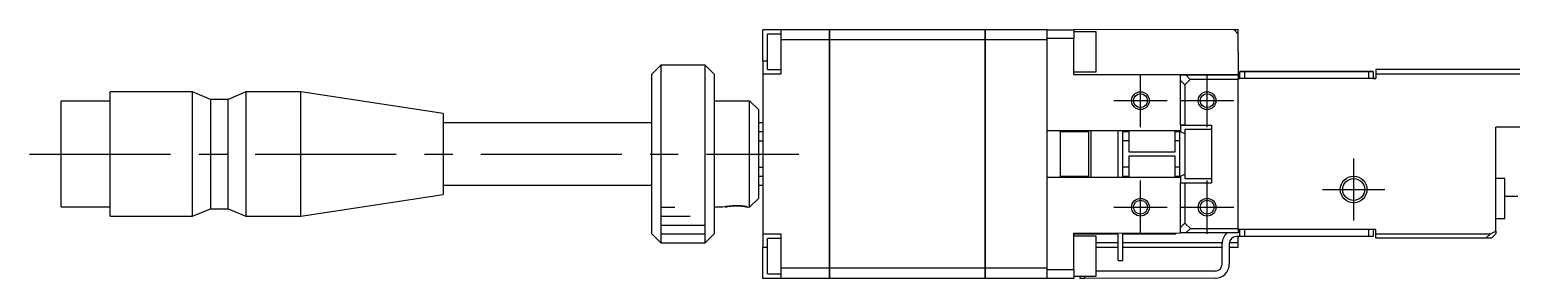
# Model space of a CAD drawing. Extents: x 0 to 701, y -8 to 617.
# Drawn here: x 361.1 to 527.9, y 281.9 to 309.9 of the extents above; entities that cross this region are included whole.
import ezdxf

# ---------------------------------------------------------------- set-up
doc = ezdxf.new("R2010")
doc.units = 0
doc.header["$LTSCALE"] = 0.5
doc.linetypes.add('CENTER', pattern=[50.8, 31.75, -6.35, 6.35, -6.35])
for name, color, linetype in [('MSM_CENTER', 1, 'CENTER'), ('MSM_CONTINUOUS', 7, 'CONTINUOUS'), ('MSM_NARROW', 5, 'CONTINUOUS')]:
    doc.layers.add(name, color=color, linetype=linetype)

msp = doc.modelspace()

# ---------------------------------------------------------------- linework, layer by layer
at = {"layer": 'MSM_CENTER'}
for p, q in [((486.15, 298.86), (486.15, 304.86)), ((493.65, 298.86), (493.65, 304.86)), ((483.15, 301.86), (489.15, 301.86)), ((490.65, 301.86), (496.65, 301.86)), ((361.1, 295.84), (447.7, 295.85)), ((510.15, 295.36), (510.15, 288.36)), ((486.15, 286.86), (486.15, 292.86)), ((493.65, 286.86), (493.65, 292.86)), ((506.65, 291.86), (513.65, 291.86)), ((483.15, 289.86), (489.15, 289.86)), ((490.65, 289.86), (496.65, 289.86))]:
    msp.add_line(p, q, dxfattribs=at)
at = {"layer": 'MSM_CONTINUOUS'}
for p, q in [((445.65, 309.85), (443.65, 309.85)), ((443.65, 306.35), (443.65, 309.85)), ((444.15, 307.35), (444.15, 309.35)), ((445.65, 309.35), (444.15, 309.35)), ((451.15, 309.85), (445.65, 309.85)), ((445.65, 309.85), (445.65, 308.7)), ((451.15, 309.85), (445.65, 309.85)), ((451.15, 308.7), (445.65, 308.7)), ((445.65, 308.7), (445.65, 304.85)), ((451.15, 308.7), (451.15, 309.85)), ((451.15, 309.84), (451.16, 309.84)), ((451.15, 283.01), (451.15, 308.7)), ((451.15, 308.69), (451.16, 308.69)), ((468.65, 309.85), (451.16, 309.85)), ((451.16, 309.85), (451.16, 308.7)), ((468.65, 309.85), (451.16, 309.85)), ((468.65, 308.7), (451.16, 308.7)), ((451.16, 308.7), (451.16, 283.01)), ((468.65, 308.7), (468.65, 309.85)), ((468.65, 309.84), (468.66, 309.84)), ((468.65, 309.84), (468.66, 309.84)), ((468.65, 283.01), (468.65, 308.7)), ((468.65, 308.69), (468.66, 308.69)), ((468.66, 309.85), (468.66, 308.7)), ((475.65, 309.85), (468.66, 309.85)), ((475.65, 308.7), (468.66, 308.7)), ((468.66, 308.7), (468.66, 283.01)), ((475.65, 308.85), (475.65, 309.85)), ((475.65, 309.85), (478.65, 309.85)), ((478.65, 308.85), (475.65, 308.85)), ((475.65, 298.45), (475.65, 308.85)), ((496.65, 309.86), (478.65, 309.85)), ((478.65, 309.85), (478.65, 308.85)), ((481.15, 309.61), (478.65, 309.6)), ((478.65, 304.75), (478.65, 308.85)), ((481.15, 307.36), (481.15, 309.61)), ((496.65, 309.86), (497.15, 309.86)), ((496.65, 309.86), (497.15, 309.36)), ((497.15, 309.36), (497.15, 309.86)), ((497.15, 307.36), (497.15, 309.36)), ((444.15, 305.35), (444.15, 307.35)), ((481.15, 305.11), (481.15, 307.36)), ((497.15, 307.36), (497.15, 304.76)), ((432.15, 305.85), (431.15, 304.85)), ((432.15, 305.85), (432.15, 285.85)), ((437.15, 305.85), (432.15, 305.85)), ((437.15, 295.85), (437.15, 305.85)), ((438.15, 304.85), (437.15, 305.85)), ((443.65, 306.35), (444.15, 306.35)), ((443.65, 306.35), (443.65, 304.85)), ((444.15, 305.35), (445.65, 305.35)), ((512.65, 305.36), (512.65, 304.36)), ((534.65, 305.36), (512.65, 305.36)), ((431.15, 286.85), (431.15, 304.85)), ((438.15, 304.85), (438.15, 286.85)), ((445.65, 304.85), (443.65, 304.85)), ((443.65, 304.85), (443.65, 286.85)), ((478.65, 305.1), (481.15, 305.11)), ((490.65, 304.76), (478.65, 304.75)), ((490.65, 304.76), (478.65, 304.75)), ((490.65, 304.14), (490.65, 304.76)), ((490.65, 304.76), (491.26, 304.76)), ((497.15, 304.76), (490.65, 304.76)), ((491.15, 303.64), (490.65, 304.14)), ((490.65, 299.11), (490.65, 304.14)), ((491.76, 304.26), (491.15, 303.64)), ((491.15, 303.64), (491.15, 299.11)), ((491.26, 304.76), (491.76, 304.26)), ((491.26, 304.76), (497.15, 304.76)), ((497.15, 304.26), (491.76, 304.26)), ((497.15, 304.76), (497.15, 304.36)), ((497.15, 304.26), (497.15, 304.36)), ((512.65, 304.36), (497.15, 304.36)), ((497.15, 304.36), (497.35, 304.36)), ((497.15, 297.36), (497.15, 304.26)), ((497.15, 287.46), (497.15, 304.26)), ((497.35, 305.16), (497.85, 305.16)), ((497.85, 305.16), (497.35, 305.16)), ((497.35, 304.36), (497.35, 305.16)), ((497.85, 305.16), (511.85, 305.16)), ((503.25, 305.16), (497.85, 305.16)), ((497.85, 305.16), (497.85, 304.36)), ((503.66, 305.16), (503.05, 305.16)), ((503.25, 305.16), (503.05, 305.16)), ((506.64, 305.16), (503.66, 305.16)), ((507.25, 305.16), (506.64, 305.16)), ((511.85, 305.16), (507.05, 305.16)), ((507.25, 305.16), (507.05, 305.16)), ((511.85, 305.16), (512.35, 305.16)), ((512.35, 305.16), (511.85, 305.16)), ((511.85, 304.36), (511.85, 305.16)), ((512.35, 305.16), (512.35, 304.36)), ((512.35, 304.36), (512.65, 304.36)), ((534.65, 304.86), (512.65, 304.86)), ((370.15, 288.84), (370.15, 302.84)), ((379.45, 302.84), (370.15, 302.84)), ((379.45, 288.84), (379.45, 302.84)), ((381.45, 301.99), (379.45, 302.84)), ((381.45, 301.99), (381.45, 289.69)), ((383.45, 301.99), (381.45, 301.99)), ((385.45, 302.84), (383.45, 301.99)), ((383.45, 289.69), (383.45, 301.99)), ((385.45, 302.84), (385.45, 288.84)), ((391.65, 302.84), (385.45, 302.84)), ((391.65, 288.84), (391.65, 302.84)), ((407.65, 300.42), (391.65, 302.84)), ((364.65, 289.89), (364.65, 301.79)), ((370.15, 301.79), (364.65, 301.79)), ((407.65, 300.42), (407.65, 291.28)), ((438.15, 301.85), (442.15, 301.85)), ((442.15, 295.85), (442.15, 301.85)), ((443.15, 300.85), (442.15, 301.85)), ((443.15, 300.85), (443.15, 290.85)), ((431.15, 299.35), (407.65, 299.35)), ((443.65, 299.35), (443.15, 299.35)), ((491.15, 299.11), (490.65, 299.11)), ((490.65, 299.11), (490.65, 298.35)), ((490.65, 299.11), (494.15, 299.11)), ((491.15, 299.11), (494.15, 299.11)), ((491.15, 298.61), (491.15, 293.11)), ((494.15, 298.61), (491.15, 298.61)), ((494.15, 299.11), (494.15, 292.61)), ((534.15, 298.86), (526.15, 298.86)), ((526.15, 287.17), (526.15, 298.86)), ((443.65, 298.35), (443.15, 298.35)), ((443.15, 297.35), (443.65, 297.35)), ((490.65, 298.46), (475.65, 298.45)), ((475.65, 282.85), (475.65, 298.45)), ((477.15, 295.85), (477.15, 298.45)), ((480.35, 298.36), (477.15, 298.35)), ((480.35, 293.26), (480.35, 298.46)), ((480.55, 298.46), (480.55, 293.26)), ((483.65, 293.26), (483.65, 298.46)), ((484.15, 293.26), (484.15, 298.46)), ((484.85, 298.36), (484.15, 298.36)), ((484.15, 297.36), (484.85, 297.36)), ((484.85, 298.46), (484.85, 297.36)), ((484.85, 297.36), (484.85, 296.11)), ((490.05, 296.11), (490.05, 298.46)), ((490.55, 298.36), (490.05, 298.36)), ((490.05, 297.36), (490.55, 297.36)), ((490.15, 298.36), (490.15, 298.46)), ((490.55, 298.46), (490.55, 293.26)), ((491.15, 298.14), (490.65, 298.35)), ((497.15, 294.36), (497.15, 297.36)), ((437.15, 285.85), (437.15, 295.85)), ((442.15, 289.85), (442.15, 295.85)), ((477.15, 293.25), (477.15, 295.85)), ((484.85, 296.11), (490.05, 296.11)), ((484.85, 295.61), (484.85, 293.26)), ((490.05, 295.61), (484.85, 295.61)), ((490.05, 293.26), (490.05, 295.61)), ((443.65, 294.35), (443.15, 294.35)), ((484.85, 294.36), (484.15, 294.36)), ((490.55, 294.36), (490.05, 294.36)), ((490.65, 293.37), (491.15, 293.58)), ((497.15, 287.46), (497.15, 294.36)), ((407.65, 292.35), (431.15, 292.35)), ((443.15, 293.35), (443.65, 293.35)), ((443.15, 292.35), (443.65, 292.35)), ((475.65, 293.25), (490.65, 293.26)), ((475.65, 293.25), (478.65, 293.25)), ((477.15, 293.35), (480.35, 293.36)), ((478.65, 293.25), (490.65, 293.26)), ((484.15, 293.36), (484.85, 293.36)), ((490.05, 293.36), (490.55, 293.36)), ((490.15, 293.26), (490.15, 293.36)), ((490.65, 293.37), (490.65, 292.61)), ((490.65, 292.61), (494.15, 292.61)), ((490.65, 292.61), (491.15, 292.61)), ((490.65, 287.57), (490.65, 292.61)), ((491.15, 293.11), (494.15, 293.11)), ((491.15, 292.61), (494.15, 292.61)), ((491.15, 292.61), (491.15, 288.07)), ((527.15, 293.11), (526.15, 293.11)), ((527.15, 290.86), (527.15, 293.11)), ((391.65, 288.84), (407.65, 291.28)), ((442.15, 289.85), (443.15, 290.85)), ((527.15, 291.11), (528.65, 291.11)), ((527.15, 288.61), (527.15, 290.86)), ((364.65, 289.89), (370.15, 289.89)), ((370.15, 288.84), (379.45, 288.84)), ((379.45, 288.84), (381.45, 289.69)), ((381.45, 289.69), (383.45, 289.69)), ((383.45, 289.69), (385.45, 288.84)), ((385.45, 288.84), (391.65, 288.84)), ((439.15, 289.85), (438.15, 289.85)), ((526.15, 288.61), (527.15, 288.61)), ((478.65, 286.95), (490.65, 286.96)), ((478.65, 282.85), (478.65, 286.95)), ((483.65, 283.86), (483.65, 286.96)), ((484.15, 283.86), (484.15, 286.96)), ((490.15, 286.86), (490.15, 286.96)), ((490.65, 287.57), (491.15, 288.07)), ((490.65, 286.96), (490.65, 287.57)), ((491.27, 286.96), (490.65, 286.96)), ((491.15, 288.07), (491.77, 287.46)), ((491.77, 287.46), (491.27, 286.96)), ((497.15, 286.96), (491.27, 286.96)), ((491.77, 287.46), (497.15, 287.46)), ((497.15, 287.36), (497.15, 287.46)), ((497.15, 287.36), (497.15, 286.96)), ((512.65, 287.36), (497.15, 287.36)), ((497.35, 286.56), (497.35, 287.36)), ((497.85, 287.36), (497.85, 286.56)), ((511.85, 286.56), (511.85, 287.36)), ((512.35, 287.36), (512.35, 286.56)), ((512.65, 286.36), (512.65, 287.36)), ((525.54, 286.86), (526.15, 287.17)), ((526.15, 287.17), (526.15, 286.86)), ((431.15, 286.85), (432.15, 285.85)), ((432.15, 285.85), (437.15, 285.85)), ((437.15, 285.85), (438.15, 286.85)), ((443.65, 286.85), (445.65, 286.85)), ((443.65, 286.85), (443.65, 285.35)), ((443.65, 285.35), (444.15, 285.35)), ((443.65, 281.85), (443.65, 285.35)), ((444.15, 284.35), (444.15, 286.35)), ((445.65, 286.35), (444.15, 286.35)), ((445.65, 286.85), (445.65, 283.01)), ((478.65, 286.85), (483.65, 286.86)), ((481.15, 286.61), (478.65, 286.6)), ((481.15, 282.11), (481.15, 286.61)), ((483.65, 285.86), (481.15, 285.86)), ((481.15, 285.36), (483.65, 285.36)), ((484.15, 286.86), (490.15, 286.86)), ((495.36, 285.86), (484.15, 285.86)), ((484.15, 285.36), (495.35, 285.36)), ((495.35, 283.46), (495.35, 285.76)), ((496.15, 285.76), (496.15, 283.46)), ((496.15, 285.36), (497.15, 285.36)), ((497.15, 285.86), (496.16, 285.86)), ((497.35, 286.56), (496.95, 286.56)), ((497.15, 286.06), (497.15, 286.56)), ((497.15, 285.86), (497.15, 286.06)), ((497.15, 285.36), (497.15, 285.86)), ((497.85, 286.56), (497.35, 286.56)), ((511.85, 286.56), (497.85, 286.56)), ((512.35, 286.56), (511.85, 286.56)), ((512.65, 286.86), (525.54, 286.86)), ((525.04, 286.36), (512.65, 286.36)), ((525.04, 286.36), (525.54, 286.86)), ((525.65, 286.36), (525.04, 286.36)), ((526.15, 286.86), (525.65, 286.36)), ((444.15, 282.35), (444.15, 284.35)), ((483.65, 283.86), (484.15, 283.86)), ((444.15, 282.35), (445.65, 282.35)), ((451.15, 283.01), (445.65, 283.01)), ((445.65, 283.01), (445.65, 281.85)), ((451.15, 281.85), (451.15, 283.01)), ((451.15, 283.01), (451.16, 283.01)), ((468.65, 283.01), (451.16, 283.01)), ((451.16, 283.01), (451.16, 281.85)), ((468.65, 281.85), (468.65, 283.01)), ((468.65, 283.01), (468.66, 283.01)), ((475.65, 283.01), (468.66, 283.01)), ((468.66, 283.01), (468.66, 281.85)), ((475.65, 282.85), (478.65, 282.85)), ((475.65, 281.85), (475.65, 282.85)), ((478.65, 282.85), (478.65, 281.85)), ((478.65, 282.1), (481.15, 282.11)), ((479.35, 281.85), (479.35, 282.1)), ((479.85, 282.1), (479.85, 281.85)), ((494.55, 282.66), (481.15, 282.66)), ((494.55, 282.66), (481.15, 282.66)), ((445.65, 281.85), (443.65, 281.85)), ((451.15, 281.85), (445.65, 281.85)), ((451.15, 281.86), (451.16, 281.86)), ((468.65, 281.85), (451.16, 281.85)), ((468.65, 281.86), (468.66, 281.86)), ((475.65, 281.85), (468.66, 281.85)), ((478.65, 281.85), (475.65, 281.85)), ((479.85, 281.85), (479.35, 281.85)), ((494.55, 281.86), (479.85, 281.85))]:
    msp.add_line(p, q, dxfattribs=at)
for centre, radius in [((486.15, 301.86), 0.783), ((493.65, 301.86), 0.783), ((510.15, 291.86), 1.23), ((486.15, 289.86), 0.783), ((493.65, 289.86), 0.783)]:
    msp.add_circle(centre, radius, dxfattribs=at)
for centre, radius, start, end in [((440.65, 283.98), 6, 77.9842, 102.0315), ((496.95, 285.76), 1.6, 131.4175, 180.0078), ((496.95, 285.76), 0.8, 90.0078, 180.0078), ((494.55, 283.46), 0.8, 270.0078, 0.0078), ((494.55, 283.46), 1.6, 270.0078, 0.0078)]:
    msp.add_arc(centre, radius, start, end, dxfattribs=at)
at = {"layer": 'MSM_NARROW'}
for p, q in [((432.15, 289.85), (433.75, 289.85)), ((432.15, 288.85), (435.45, 288.85)), ((441.92, 289.91), (442.15, 289.85)), ((442.15, 289.85), (442.15, 289.85)), ((432.15, 287.85), (437.15, 287.85)), ((432.15, 286.85), (437.15, 286.85))]:
    msp.add_line(p, q, dxfattribs=at)
for centre, radius in [((486.15, 301.86), 1), ((493.65, 301.86), 1), ((510.15, 291.86), 1.5), ((486.15, 289.86), 1), ((493.65, 289.86), 1)]:
    msp.add_circle(centre, radius, dxfattribs=at)
msp.add_arc((440.65, 284.06), 5.98, 77.798, 104.506, dxfattribs=at)

doc.saveas('drawing.dxf')
